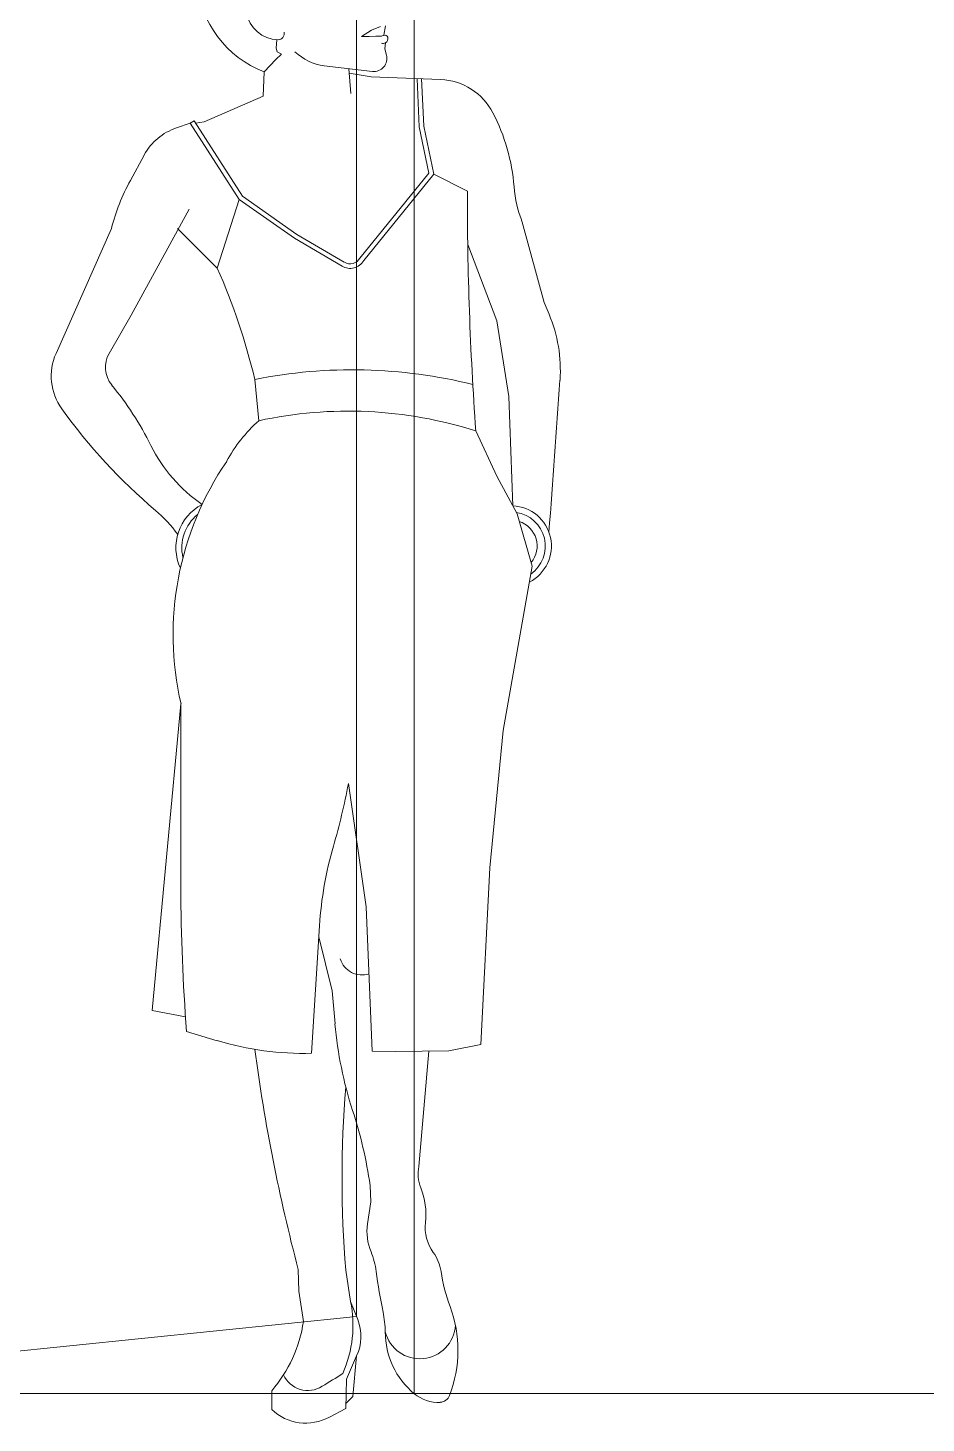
# Model space of a CAD drawing. Header units: metres. Extents: x -2 to 3328848, y -2 to 2725060.
# Drawn here: x 1663792.36 to 1663802.19, y 1363131.43 to 1363146.69 of the extents above; entities that cross this region are included whole.
import ezdxf

# ---------------------------------------------------------------- set-up
doc = ezdxf.new("R2010")
doc.units = ezdxf.units.M
doc.linetypes.add('0', pattern=[0])
doc.layers.get('0').update_dxf_attribs({"color": 253, "lineweight": 0})
doc.layers.add('EFEC', color=253, linetype='Continuous', lineweight=0)
doc.layers.add('PUERTAS', color=253, linetype='Continuous', lineweight=0)

# ---------------------------------------------------------------- blocks, each defined once
blk = doc.blocks.new('PE-10')
for p, q in [((0.0721, 1.5239), (0.0819, 1.5281)), ((0.0871, 1.5287), (0.0854, 1.5184)), ((-0.0322, 1.5042), (-0.0316, 1.5135)), ((0.0612, 1.5169), (0.0721, 1.5239)), ((0.0612, 1.5169), (0.0695, 1.5169)), ((0.0695, 1.5169), (0.0769, 1.5175)), ((0.0829, 1.5173), (0.0854, 1.5184)), ((-0.0328, 1.4919), (-0.0264, 1.4976)), ((-0.0312, 1.5001), (-0.0322, 1.5042)), ((-0.0264, 1.4976), (-0.0312, 1.5001)), ((0.0871, 1.51), (0.0866, 1.5037)), ((0.0866, 1.5037), (0.0885, 1.4967)), ((-0.0455, 1.4783), (-0.0328, 1.4919)), ((0.0729, 1.4787), (0.0203, 1.4851)), ((0.0473, 1.4818), (0.0492, 1.4546)), ((-0.0455, 1.4783), (-0.0464, 1.4519)), ((0.0476, 1.4768), (0.0717, 1.4728)), ((0.0717, 1.4728), (0.1475, 1.4699)), ((0.1241, 1.4183), (0.1219, 1.4709)), ((0.1291, 1.4189), (0.1268, 1.4711)), ((-0.111, 1.4236), (-0.0464, 1.4519)), ((-0.1263, 1.4221), (-0.1413, 1.417)), ((-0.1263, 1.4221), (-0.1221, 1.4248)), ((-0.1263, 1.4221), (-0.0727, 1.3389)), ((-0.1221, 1.4248), (-0.0691, 1.3424)), ((-0.1205, 1.4224), (-0.111, 1.4236)), ((0.1347, 1.3677), (0.1241, 1.4183)), ((0.1401, 1.3664), (0.1291, 1.4189)), ((-0.1766, 1.3874), (-0.1917, 1.3596)), ((0.0593, 1.2747), (0.1347, 1.3677)), ((0.0635, 1.2719), (0.1401, 1.3664)), ((0.1401, 1.3664), (0.1769, 1.3478)), ((-0.0727, 1.3389), (-0.0967, 1.2637)), ((-0.0727, 1.3389), (-0.0123, 1.2964)), ((-0.0691, 1.3424), (-0.0096, 1.3006)), ((-0.1273, 1.328), (-0.1908, 1.2123)), ((0.2369, 1.3138), (0.2608, 1.2261)), ((-0.2125, 1.3071), (-0.273, 1.1702)), ((-0.1403, 1.307), (-0.0967, 1.2637)), ((-0.0096, 1.3006), (0.0422, 1.27)), ((-0.0123, 1.2964), (0.0397, 1.2657)), ((0.1773, 1.2895), (0.2092, 1.2061)), ((0.2608, 1.2261), (0.2662, 1.2133)), ((-0.1908, 1.2123), (-0.215, 1.1704)), ((0.2092, 1.2061), (0.2222, 1.1233)), ((-0.0513, 1.0967), (-0.0556, 1.1419)), ((0.2222, 1.1233), (0.2265, 1.0035)), ((0.2089, 1.0361), (0.1861, 1.0855)), ((0.2311, 0.995), (0.2089, 1.0361)), ((0.2478, 0.9377), (0.2311, 0.995)), ((0.2158, 0.7579), (0.2478, 0.9377)), ((-0.1364, 0.7868), (-0.1679, 0.4515)), ((-0.1364, 0.7868), (-0.1365, 0.6203)), ((0.2012, 0.6074), (0.2158, 0.7579)), ((0.0467, 0.6998), (0.0662, 0.5649)), ((-0.1365, 0.6203), (-0.1365, 0.5857)), ((0.1915, 0.4144), (0.2012, 0.6074)), ((0.0662, 0.5649), (0.0727, 0.4068)), ((0.0063, 0.4046), (0.0151, 0.5442)), ((0.0144, 0.532), (0.0289, 0.4728)), ((0.0289, 0.4728), (0.0321, 0.4367)), ((-0.1679, 0.4515), (-0.1314, 0.4445)), ((-0.1302, 0.4285), (-0.0969, 0.4184)), ((0.1565, 0.4072), (0.1915, 0.4144)), ((0.0727, 0.4068), (0.0981, 0.4065)), ((0.0981, 0.4065), (0.1565, 0.4072)), ((0.1239, 0.2806), (0.1347, 0.4069)), ((0.0704, 0.26), (0.0714, 0.2421)), ((0.0714, 0.2421), (0.0676, 0.218)), ((-0.0082, 0.168), (-0.0077, 0.1445)), ((0.0439, 0.1673), (0.0491, 0.1331)), ((-0.0077, 0.1445), (-0.0025, 0.1112)), ((0.0491, 0.1331), (0.0569, 0.1132)), ((0.0446, 0.0482), (0.0556, 0.0736)), ((0.0556, 0.0736), (0.0515, 0.0292)), ((0.0438, 0.0159), (0.0446, 0.0482)), ((-0.0372, 0.0356), (-0.0372, 0.0149)), ((0.0259, 0.0066), (0.0438, 0.0159)), ((0.0515, 0.0292), (0.0439, 0.0213))]:
    blk.add_line(p, q)
for centre, radius, start, end in [((-0.0028, 1.5872), 0.117, 185.2573, 248.5867), ((-0.0294, 1.5495), 0.036, 189.9282, 268.6777), ((-0.0301, 1.5201), 0.00659, 268.6777, 14.4466), ((0.0789, 1.4927), 0.0249, 80.7394, 94.6826), ((0.0867, 1.5154), 0.00318, 13.7186, 113.1839), ((0.0844, 1.5149), 0.00556, 299.5837, 13.7186), ((0.0271, 1.5408), 0.0561, 226.0993, 263.0936), ((0.0745, 1.4931), 0.0144, 263.6309, 14.7536), ((0.0845, 1.5147), 0.00532, 253.8265, 299.5837), ((0.1449, 1.4026), 0.0674, 27.4487, 87.7883), ((0.0162, 1.3357), 0.2124, 4.5594, 27.4487), ((-0.1211, 1.3572), 0.0632, 108.6471, 151.3733), ((0.0128, 1.2482), 0.2329, 151.4233, 165.3444), ((3.7744, 1.3438), 3.5976, 179.9363, 184.1184), ((0.363, 1.3634), 0.1355, 184.5594, 201.4476), ((0.0485, 1.2806), 0.0173, 239.4386, 329.7542), ((0.0485, 1.2806), 0.0123, 239.4386, 331.3849), ((-0.7532, 0.9746), 0.7173, 13.4873, 23.7696), ((0.1198, 1.152), 0.1587, 356.062, 22.7221), ((-0.2168, 1.1454), 0.0615, 156.1697, 215.5506), ((-0.1887, 1.1552), 0.0304, 149.964, 219.3134), ((0.0509, 0.6033), 0.5491, 76.0966, 101.187), ((-0.4879, 0.9101), 0.3563, 26.6011, 39.3134), ((-17.9789, 2.3835), 18.2992, 355.58477, 356.10708), ((0.2253, 1.4613), 0.6048, 215.5506, 229.9087), ((0.0465, 0.6477), 0.4595, 72.311, 102.291), ((0.0519, 0.9788), 0.1566, 131.222, 152.0982), ((-0.0151, 1.1469), 0.1725, 206.6011, 235.2749), ((0.191, 0.8626), 0.336, 145.6627, 193.028), ((-0.2535, 0.8926), 0.1386, 35.0506, 49.9087), ((-0.0883, 0.9576), 0.0537, 117.7833, 204.6364), ((-0.0883, 0.9576), 0.0472, 129.3904, 193.0293), ((0.2246, 0.9595), 0.0441, 297.0508, 87.5781), ((0.2246, 0.9595), 0.0374, 305.3485, 81.1942), ((0.2246, 0.9595), 0.0285, 320.829, 71.6689), ((-0.6834, 0.8378), 0.743, 343.8566, 349.2926), ((0.4192, 0.5187), 0.4049, 163.8566, 176.389), ((1.8302, 0.5857), 1.9667, 180, 184.5845), ((0.0614, 0.5149), 0.0246, 196.6678, 288.6567), ((0.462, 0.475), 0.4317, 185.0832, 197.9258), ((-0.0023, 0.7318), 0.3273, 253.2129, 271.517), ((1.9086, 0.6712), 1.9817, 187.6067, 194.7089), ((1.2468, 0.2678), 1.2071, 175.2518, 184.7769), ((-0.4261, 0.1877), 0.5018, 8.2923, 17.9258), ((0.1617, 0.2721), 0.0388, 167.249, 202.0913), ((0.0537, 0.2282), 0.0778, 353.481, 22.0913), ((0.1233, 0.2092), 0.0563, 171.0788, 202.964), ((0.1774, 0.2141), 0.0467, 173.481, 215.7806), ((-0.0012, 0.1565), 0.0789, 6.919, 22.964), ((0.1005, 0.1587), 0.0481, 8.7459, 35.7806), ((0.5437, 0.2226), 0.47, 186.919, 192.4142), ((0.3414, 0.1958), 0.1957, 188.7459, 200.3428), ((-0.0787, 0.107), 0.1304, 336.1467, 11.5645), ((0.0283, 0.0797), 0.1382, 339.1006, 20.3428), ((-0.1519, 0.134), 0.1512, 319.345, 351.3026), ((0.0103, 0.0949), 0.0501, 334.8524, 21.4272), ((-0.0142, 0.0998), 0.1011, 0.0014, 12.4142), ((0.1248, 0.1094), 0.039, 194.1847, 356.6016), ((0.1749, 0.0998), 0.0879, 180.0014, 230.239), ((0.0022, 0.0648), 0.0291, 204.192, 302.621), ((-0.2621, 0.5193), 0.5548, 300.3135, 303.06), ((0.145, 0.0638), 0.0411, 230.239, 272.9155), ((0.1464, 0.0346), 0.0118, 272.9155, 339.1006), ((0, 0.054), 0.054, 226.4502, 298.6221)]:
    blk.add_arc(centre, radius, start, end)

msp = doc.modelspace()

# ---------------------------------------------------------------- linework, layer by layer
for p, q in [((1663796.588, 1363152.749), (1663796.588, 1363131.749)), ((1663842.109, 1363131.749), (1663734.859, 1363131.749))]:
    msp.add_line(p, q)
at = {"layer": 'PUERTAS', "linetype": '0', "ltscale": 0.004}
msp.add_line((1663795.958, 1363132.591), (1663795.958, 1363151.487), dxfattribs=at)
at = {"layer": 'PUERTAS', "ltscale": 0.004}
msp.add_line((1663791.544, 1363132.141), (1663795.958, 1363132.591), dxfattribs=at)

# ---------------------------------------------------------------- block references
at = {"layer": 'EFEC', "xscale": 10, "yscale": 10, "zscale": 10}
msp.add_blockref('PE-10', (1663795.402, 1363131.426), dxfattribs=at)

doc.saveas('drawing.dxf')
